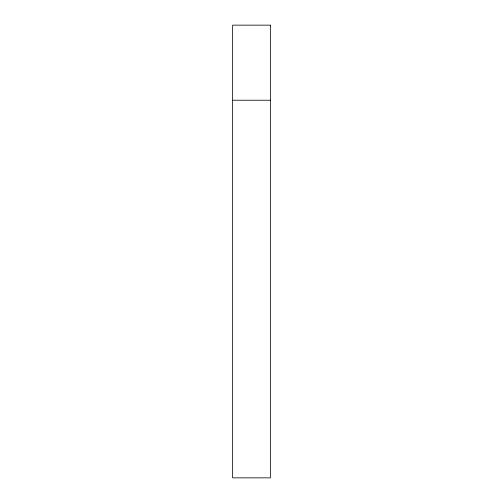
<?xml version="1.0" encoding="UTF-8"?>
<svg xmlns="http://www.w3.org/2000/svg" width="503" height="503" viewBox="0 0 503 503"><rect width="100%" height="100%" fill="white"/><g stroke="black" fill="none" stroke-linecap="round" stroke-linejoin="round"><path stroke-width="0.75" d="M232.638 100.229L270.363 100.229M270.363 25.15L232.638 25.15L232.638 477.85L270.363 477.85L270.363 25.15"/></g></svg>
